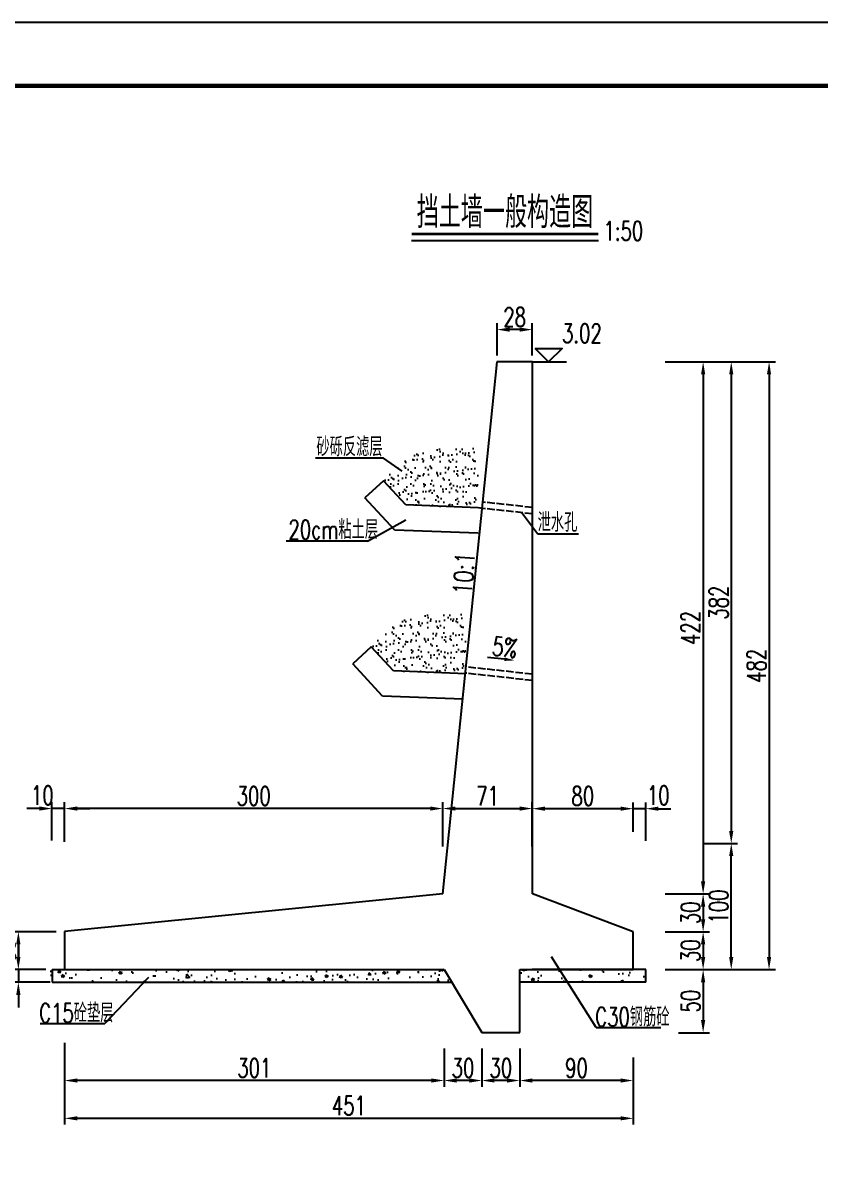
# Model space of a CAD drawing. Header units: millimetres. Extents: x -51 to 12129, y -1309 to -715.
# Drawn here: x 10607.8 to 10734.3, y -894.5 to -714.7 of the extents above; entities that cross this region are included whole.
import ezdxf
from ezdxf.enums import TextEntityAlignment as Align

# ---------------------------------------------------------------- set-up
doc = ezdxf.new("R2010")
doc.units = ezdxf.units.MM
doc.header["$LTSCALE"] = 0.25
doc.linetypes.add('ACAD_ISO02W100', pattern=[15, 12, -3])
for name, color, linetype in [('lk', 1, 'Continuous'), ('图框', 7, 'Continuous'), ('填充', 8, 'Continuous'), ('文字', 7, 'Continuous'), ('标注', 4, 'Continuous'), ('次轮廓线', 7, 'Continuous'), ('虚线', 2, 'ACAD_ISO02W100'), ('钢筋', 6, 'Continuous')]:
    doc.layers.add(name, color=color, linetype=linetype)
doc.styles.get("Standard").update_dxf_attribs({"font": 'simplex1.shx', "width": 0.7, "bigfont": 'hztxt.shx'})
doc.styles.add('XGsz', font='simplex1.shx', dxfattribs={"width": 0.8, "bigfont": 'hztxt.shx'})
doc.dimstyles.new('比例1：50', dxfattribs={"dimscale": 0, "dimtxt": 3, "dimasz": 2, "dimexe": 1, "dimexo": 1, "dimgap": 0.5, "dimtad": 1, "dimdec": 1, "dimlfac": 5, "dimzin": 13, "dimdsep": 46, "dimtxsty": 'Standard', "dimcen": -1, "dimclrd": 256, "dimclre": 256, "dimclrt": 7, "dimaunit": 1, "dimadec": 3, "dimazin": 0, "dimtfac": 0.0005, "dimtdec": 1, "dimtix": 1, "dimtmove": 2, "dimatfit": 3, "dimfxl": 0, "dimtolj": 1, "dimtzin": 13, "dimarcsym": 0})

# ---------------------------------------------------------------- blocks, each defined once
blk = doc.blocks.new('*D1978')
at = {"layer": 'Defpoints', "color": 0}
for p in [(10700.52, -768.46), (10700.52, -864.86), (10726.19, -864.86)]:
    blk.add_point(p, dxfattribs=at)
at = {"layer": '标注', "lineweight": -2}
for p, q in [((10720.19, -768.46), (10727.19, -768.46)), ((10726.19, -770.46), (10726.19, -862.86)), ((10720.19, -864.86), (10727.19, -864.86))]:
    blk.add_line(p, q, dxfattribs=at)
at = {"layer": '标注'}
for points in [[(10725.85, -770.46), (10726.52, -770.46), (10726.19, -768.46)], [(10725.85, -862.86), (10726.52, -862.86), (10726.19, -864.86)]]:
    blk.add_solid(points, dxfattribs=at)
at = {"layer": '标注', "color": 7, "insert": (10724.19, -816.66), "char_height": 3, "attachment_point": 5, "rotation": 90}
blk.add_mtext('\\A1;482', dxfattribs=at)
blk = doc.blocks.new('*D1979')
at = {"layer": 'Defpoints', "color": 0}
for p in [(10686.63, -877.79), (10704.63, -877.79), (10686.63, -882.45)]:
    blk.add_point(p, dxfattribs=at)
at = {"layer": '标注', "lineweight": -2}
for p, q in [((10686.63, -878.79), (10686.63, -883.45)), ((10704.63, -878.79), (10704.63, -883.45)), ((10702.63, -882.45), (10688.63, -882.45))]:
    blk.add_line(p, q, dxfattribs=at)
at = {"layer": '标注'}
for points in [[(10688.63, -882.12), (10688.63, -882.78), (10686.63, -882.45)], [(10702.63, -882.12), (10702.63, -882.78), (10704.63, -882.45)]]:
    blk.add_solid(points, dxfattribs=at)
at = {"layer": '标注', "color": 7, "insert": (10695.63, -880.45), "char_height": 3, "attachment_point": 5}
blk.add_mtext('\\A1;90', dxfattribs=at)
blk = doc.blocks.new('*D1980')
at = {"layer": 'Defpoints', "color": 0}
for p in [(10688.63, -839.33), (10704.63, -844.01), (10688.63, -852.86)]:
    blk.add_point(p, dxfattribs=at)
at = {"layer": '标注', "lineweight": -2}
for p, q in [((10688.63, -845.33), (10688.63, -838.33)), ((10702.63, -839.33), (10690.63, -839.33)), ((10704.63, -843.01), (10704.63, -838.33))]:
    blk.add_line(p, q, dxfattribs=at)
at = {"layer": '标注'}
for points in [[(10690.63, -839), (10690.63, -839.66), (10688.63, -839.33)], [(10702.63, -839), (10702.63, -839.66), (10704.63, -839.33)]]:
    blk.add_solid(points, dxfattribs=at)
at = {"layer": '标注', "color": 7, "insert": (10696.63, -837.33), "char_height": 3, "attachment_point": 5}
blk.add_mtext('\\A1;80', dxfattribs=at)
blk = doc.blocks.new('*D1981')
at = {"layer": 'Defpoints', "color": 0}
for p in [(10614.43, -862.81), (10704.63, -862.83), (10614.43, -888.45)]:
    blk.add_point(p, dxfattribs=at)
at = {"layer": '标注', "lineweight": -2}
for p, q in [((10614.43, -882.45), (10614.43, -889.45)), ((10704.63, -882.45), (10704.63, -889.45)), ((10702.63, -888.45), (10616.43, -888.45))]:
    blk.add_line(p, q, dxfattribs=at)
at = {"layer": '标注'}
for points in [[(10616.43, -888.12), (10616.43, -888.78), (10614.43, -888.45)], [(10702.63, -888.12), (10702.63, -888.78), (10704.63, -888.45)]]:
    blk.add_solid(points, dxfattribs=at)
at = {"layer": '标注', "color": 7, "insert": (10659.53, -886.45), "char_height": 3, "attachment_point": 5}
blk.add_mtext('\\A1;451', dxfattribs=at)
blk = doc.blocks.new('*D1982')
at = {"layer": 'Defpoints', "color": 0}
for p in [(10714.73, -844.86), (10720.19, -844.86), (10714.73, -864.86)]:
    blk.add_point(p, dxfattribs=at)
at = {"layer": '标注', "lineweight": -2}
for p, q in [((10715.73, -844.86), (10721.19, -844.86)), ((10720.19, -862.86), (10720.19, -846.86)), ((10715.73, -864.86), (10721.19, -864.86))]:
    blk.add_line(p, q, dxfattribs=at)
at = {"layer": '标注'}
for points in [[(10719.85, -846.86), (10720.52, -846.86), (10720.19, -844.86)], [(10719.85, -862.86), (10720.52, -862.86), (10720.19, -864.86)]]:
    blk.add_solid(points, dxfattribs=at)
at = {"layer": '标注', "color": 7, "insert": (10718.19, -854.86), "char_height": 3, "attachment_point": 5, "rotation": 90}
blk.add_mtext('\\A1;100', dxfattribs=at)
blk = doc.blocks.new('*D1983')
at = {"layer": 'Defpoints', "color": 0}
for p in [(10701.92, -768.46), (10707.93, -852.86), (10715.73, -852.86)]:
    blk.add_point(p, dxfattribs=at)
at = {"layer": '标注', "lineweight": -2}
for p, q in [((10709.73, -768.46), (10716.73, -768.46)), ((10715.73, -770.46), (10715.73, -850.86)), ((10709.73, -852.86), (10716.73, -852.86))]:
    blk.add_line(p, q, dxfattribs=at)
at = {"layer": '标注'}
for points in [[(10715.39, -770.46), (10716.06, -770.46), (10715.73, -768.46)], [(10715.39, -850.86), (10716.06, -850.86), (10715.73, -852.86)]]:
    blk.add_solid(points, dxfattribs=at)
at = {"layer": '标注', "color": 7, "insert": (10713.73, -810.66), "char_height": 3, "attachment_point": 5, "rotation": 90}
blk.add_mtext('\\A1;422', dxfattribs=at)
blk = doc.blocks.new('*D1984')
at = {"layer": 'Defpoints', "color": 0}
for p in [(10704.63, -858.86), (10704.63, -864.86), (10715.73, -864.86)]:
    blk.add_point(p, dxfattribs=at)
at = {"layer": '标注', "lineweight": -2}
for p, q in [((10709.73, -858.86), (10716.73, -858.86)), ((10715.73, -860.86), (10715.73, -862.86)), ((10709.73, -864.86), (10716.73, -864.86))]:
    blk.add_line(p, q, dxfattribs=at)
at = {"layer": '标注'}
for points in [[(10715.39, -860.86), (10716.06, -860.86), (10715.73, -858.86)], [(10715.39, -862.86), (10716.06, -862.86), (10715.73, -864.86)]]:
    blk.add_solid(points, dxfattribs=at)
at = {"layer": '标注', "color": 7, "insert": (10713.73, -861.86), "char_height": 3, "attachment_point": 5, "rotation": 90}
blk.add_mtext('\\A1;30', dxfattribs=at)
blk = doc.blocks.new('*D1985')
at = {"layer": 'Defpoints', "color": 0}
for p in [(10710.83, -864.86), (10710.83, -874.86), (10715.73, -874.86)]:
    blk.add_point(p, dxfattribs=at)
at = {"layer": '标注', "lineweight": -2}
for p, q in [((10711.83, -864.86), (10716.73, -864.86)), ((10715.73, -866.86), (10715.73, -872.86)), ((10711.83, -874.86), (10716.73, -874.86))]:
    blk.add_line(p, q, dxfattribs=at)
at = {"layer": '标注'}
for points in [[(10715.39, -866.86), (10716.06, -866.86), (10715.73, -864.86)], [(10715.39, -872.86), (10716.06, -872.86), (10715.73, -874.86)]]:
    blk.add_solid(points, dxfattribs=at)
at = {"layer": '标注', "color": 7, "insert": (10713.73, -869.86), "char_height": 3, "attachment_point": 5, "rotation": 90}
blk.add_mtext('\\A1;50', dxfattribs=at)
blk = doc.blocks.new('*D1986')
at = {"layer": 'Defpoints', "color": 0}
for p in [(10688.63, -852.86), (10704.63, -858.86), (10715.73, -858.86)]:
    blk.add_point(p, dxfattribs=at)
at = {"layer": '标注', "lineweight": -2}
for p, q in [((10709.73, -852.86), (10716.73, -852.86)), ((10715.73, -854.86), (10715.73, -856.86)), ((10709.73, -858.86), (10716.73, -858.86))]:
    blk.add_line(p, q, dxfattribs=at)
at = {"layer": '标注'}
for points in [[(10715.39, -854.86), (10716.06, -854.86), (10715.73, -852.86)], [(10715.39, -856.86), (10716.06, -856.86), (10715.73, -858.86)]]:
    blk.add_solid(points, dxfattribs=at)
at = {"layer": '标注', "color": 7, "insert": (10713.73, -855.86), "char_height": 3, "attachment_point": 5, "rotation": 90}
blk.add_mtext('\\A1;30', dxfattribs=at)
blk = doc.blocks.new('*D1987')
at = {"layer": 'Defpoints', "color": 0}
for p in [(10614.43, -839.31), (10674.43, -844.88), (10614.43, -845.57)]:
    blk.add_point(p, dxfattribs=at)
at = {"layer": '标注', "lineweight": -2}
for p, q in [((10614.43, -844.57), (10614.43, -838.31)), ((10672.43, -839.31), (10616.43, -839.31)), ((10674.43, -843.88), (10674.43, -838.31))]:
    blk.add_line(p, q, dxfattribs=at)
at = {"layer": '标注'}
for points in [[(10616.43, -838.98), (10616.43, -839.64), (10614.43, -839.31)], [(10672.43, -838.98), (10672.43, -839.64), (10674.43, -839.31)]]:
    blk.add_solid(points, dxfattribs=at)
at = {"layer": '标注', "color": 7, "insert": (10644.43, -837.31), "char_height": 3, "attachment_point": 5}
blk.add_mtext('\\A1;300', dxfattribs=at)
blk = doc.blocks.new('*D1988')
at = {"layer": 'Defpoints', "color": 0}
for p in [(10614.43, -864.84), (10674.63, -876.39), (10614.43, -882.45)]:
    blk.add_point(p, dxfattribs=at)
at = {"layer": '标注', "lineweight": -2}
for p, q in [((10614.43, -876.45), (10614.43, -883.45)), ((10674.63, -877.39), (10674.63, -883.45)), ((10672.63, -882.45), (10616.43, -882.45))]:
    blk.add_line(p, q, dxfattribs=at)
at = {"layer": '标注'}
for points in [[(10616.43, -882.12), (10616.43, -882.78), (10614.43, -882.45)], [(10672.63, -882.12), (10672.63, -882.78), (10674.63, -882.45)]]:
    blk.add_solid(points, dxfattribs=at)
at = {"layer": '标注', "color": 7, "insert": (10644.53, -880.45), "char_height": 3, "attachment_point": 5}
blk.add_mtext('\\A1;301', dxfattribs=at)
blk = doc.blocks.new('*D1989')
at = {"layer": 'Defpoints', "color": 0}
for p in [(10680.63, -876.35), (10686.63, -876.35), (10680.63, -882.45)]:
    blk.add_point(p, dxfattribs=at)
at = {"layer": '标注', "lineweight": -2}
for p, q in [((10680.63, -877.35), (10680.63, -883.45)), ((10686.63, -877.35), (10686.63, -883.45)), ((10684.63, -882.45), (10682.63, -882.45))]:
    blk.add_line(p, q, dxfattribs=at)
at = {"layer": '标注'}
for points in [[(10682.63, -882.12), (10682.63, -882.78), (10680.63, -882.45)], [(10684.63, -882.12), (10684.63, -882.78), (10686.63, -882.45)]]:
    blk.add_solid(points, dxfattribs=at)
at = {"layer": '标注', "color": 7, "insert": (10683.63, -880.45), "char_height": 3, "attachment_point": 5}
blk.add_mtext('\\A1;30', dxfattribs=at)
blk = doc.blocks.new('*D1990')
at = {"layer": 'Defpoints', "color": 0}
for p in [(10674.63, -877.3), (10680.63, -876.35), (10674.63, -882.45)]:
    blk.add_point(p, dxfattribs=at)
at = {"layer": '标注', "lineweight": -2}
for p, q in [((10680.63, -877.35), (10680.63, -883.45)), ((10674.63, -878.3), (10674.63, -883.45)), ((10678.63, -882.45), (10676.63, -882.45))]:
    blk.add_line(p, q, dxfattribs=at)
at = {"layer": '标注'}
for points in [[(10676.63, -882.12), (10676.63, -882.78), (10674.63, -882.45)], [(10678.63, -882.12), (10678.63, -882.78), (10680.63, -882.45)]]:
    blk.add_solid(points, dxfattribs=at)
at = {"layer": '标注', "color": 7, "insert": (10677.63, -880.45), "char_height": 3, "attachment_point": 5}
blk.add_mtext('\\A1;30', dxfattribs=at)
blk = doc.blocks.new('*D2109')
at = {"layer": 'Defpoints', "color": 0}
for p in [(10614.43, -858.84), (10607.1, -864.86), (10612.43, -864.86)]:
    blk.add_point(p, dxfattribs=at)
at = {"layer": '标注', "lineweight": -2}
for p, q in [((10613.1, -858.84), (10606.1, -858.84)), ((10607.1, -860.84), (10607.1, -862.86)), ((10611.43, -864.86), (10606.1, -864.86))]:
    blk.add_line(p, q, dxfattribs=at)
at = {"layer": '标注'}
for points in [[(10606.76, -860.84), (10607.43, -860.84), (10607.1, -858.84)], [(10606.76, -862.86), (10607.43, -862.86), (10607.1, -864.86)]]:
    blk.add_solid(points, dxfattribs=at)
at = {"layer": '标注', "color": 7, "insert": (10605.1, -861.85), "char_height": 3, "attachment_point": 5, "rotation": 90}
blk.add_mtext('\\A1;30', dxfattribs=at)
blk = doc.blocks.new('*D1991')
at = {"layer": 'Defpoints', "color": 0}
for p in [(10701.92, -768.46), (10715.28, -844.86), (10720.19, -844.86)]:
    blk.add_point(p, dxfattribs=at)
at = {"layer": '标注', "lineweight": -2}
for p, q in [((10714.19, -768.46), (10721.19, -768.46)), ((10720.19, -770.46), (10720.19, -842.86)), ((10716.28, -844.86), (10721.19, -844.86))]:
    blk.add_line(p, q, dxfattribs=at)
at = {"layer": '标注'}
for points in [[(10719.85, -770.46), (10720.52, -770.46), (10720.19, -768.46)], [(10719.85, -842.86), (10720.52, -842.86), (10720.19, -844.86)]]:
    blk.add_solid(points, dxfattribs=at)
at = {"layer": '标注', "color": 7, "insert": (10718.19, -806.66), "char_height": 3, "attachment_point": 5, "rotation": 90}
blk.add_mtext('\\A1;382', dxfattribs=at)
blk = doc.blocks.new('*D1992')
at = {"layer": 'Defpoints', "color": 0}
for p in [(10704.63, -839.33), (10704.63, -842.9), (10706.63, -845.44)]:
    blk.add_point(p, dxfattribs=at)
at = {"layer": '标注', "lineweight": -2}
for p, q in [((10702.63, -839.33), (10700.63, -839.33)), ((10704.63, -841.9), (10704.63, -838.33)), ((10706.63, -839.33), (10704.63, -839.33)), ((10706.63, -844.44), (10706.63, -838.33)), ((10708.63, -839.33), (10710.63, -839.33))]:
    blk.add_line(p, q, dxfattribs=at)
at = {"layer": '标注'}
for points in [[(10702.63, -839), (10702.63, -839.66), (10704.63, -839.33)], [(10708.63, -839), (10708.63, -839.66), (10706.63, -839.33)]]:
    blk.add_solid(points, dxfattribs=at)
at = {"layer": '标注', "color": 7, "insert": (10708.61, -837.23), "char_height": 3, "attachment_point": 5}
blk.add_mtext('\\A1;10', dxfattribs=at)
blk = doc.blocks.new('*D1993')
at = {"layer": 'Defpoints', "color": 0}
for p in [(10612.43, -839.31), (10612.43, -845.4), (10614.43, -845.41)]:
    blk.add_point(p, dxfattribs=at)
at = {"layer": '标注', "lineweight": -2}
for p, q in [((10610.43, -839.31), (10608.43, -839.31)), ((10612.43, -844.4), (10612.43, -838.31)), ((10614.43, -839.31), (10612.43, -839.31)), ((10614.43, -844.41), (10614.43, -838.31)), ((10616.43, -839.31), (10618.43, -839.31))]:
    blk.add_line(p, q, dxfattribs=at)
at = {"layer": '标注'}
for points in [[(10610.43, -838.98), (10610.43, -839.64), (10612.43, -839.31)], [(10616.43, -838.98), (10616.43, -839.64), (10614.43, -839.31)]]:
    blk.add_solid(points, dxfattribs=at)
at = {"layer": '标注', "color": 7, "insert": (10610.9, -837.21), "char_height": 3, "attachment_point": 5}
blk.add_mtext('\\A1;10', dxfattribs=at)
blk = doc.blocks.new('*D1994')
at = {"layer": 'Defpoints', "color": 0}
for p in [(10683.03, -763.34), (10683.03, -768.46), (10688.63, -768.46)]:
    blk.add_point(p, dxfattribs=at)
at = {"layer": '标注', "lineweight": -2}
for p, q in [((10683.03, -767.46), (10683.03, -762.34)), ((10688.63, -767.46), (10688.63, -762.34)), ((10686.63, -763.34), (10685.03, -763.34))]:
    blk.add_line(p, q, dxfattribs=at)
at = {"layer": '标注'}
for points in [[(10685.03, -763.01), (10685.03, -763.67), (10683.03, -763.34)], [(10686.63, -763.01), (10686.63, -763.67), (10688.63, -763.34)]]:
    blk.add_solid(points, dxfattribs=at)
at = {"layer": '标注', "color": 7, "insert": (10685.83, -761.34), "char_height": 3, "attachment_point": 5}
blk.add_mtext('\\A1;28', dxfattribs=at)
blk = doc.blocks.new('*D1995')
at = {"layer": 'Defpoints', "color": 0}
for p in [(10612.43, -864.86), (10607.1, -866.86), (10613.16, -866.86)]:
    blk.add_point(p, dxfattribs=at)
at = {"layer": '标注', "lineweight": -2}
for p, q in [((10607.1, -862.86), (10607.1, -860.86)), ((10611.43, -864.86), (10606.1, -864.86)), ((10607.1, -864.86), (10607.1, -866.86)), ((10612.16, -866.86), (10606.1, -866.86)), ((10607.1, -868.86), (10607.1, -870.86))]:
    blk.add_line(p, q, dxfattribs=at)
at = {"layer": '标注'}
for points in [[(10606.76, -862.86), (10607.43, -862.86), (10607.1, -864.86)], [(10606.76, -868.86), (10607.43, -868.86), (10607.1, -866.86)]]:
    blk.add_solid(points, dxfattribs=at)
at = {"layer": '标注', "color": 7, "insert": (10603.97, -869.42), "char_height": 3, "attachment_point": 5, "rotation": 90}
blk.add_mtext('\\A1;10', dxfattribs=at)
blk = doc.blocks.new('A$C54C94406')
at = {"layer": '填充'}
h = blk.add_hatch(dxfattribs=at)
h.set_pattern_fill('AR-SAND', color=256, scale=0.02, style=0)
h.set_pattern_definition([(37.5, (-106.2908, -100.8475), (-0.0320006, 0.9788265), [0, -0.77216, 0, -0.8636, 0, -0.8255]), (7.5, (-106.2908, -100.8475), (0.899047, 1.43365), [0, -0.41656, 0, -0.69596, 0, -0.2667]), (327.5, (-106.9157, -100.8475), (1.581985, 0.0028744), [0, -0.254, 0, -0.9144, 0, -1.1938]), (317.5, (-106.9157, -100.8475), (1.527113, 0.445859), [0, -0.127, 0, -0.59944, 0, -0.6858])])
edge = h.paths.add_edge_path()
edge.add_spline(control_points=[(-6.5, -6.845), (-8.511, -6.624), (-11.144, -6.866), (-12.8, -8.05)], knot_values=[0, 0, 0, 0, 6.068525, 6.068525, 6.068525, 6.068525], degree=3, periodic=0)
edge.add_spline(control_points=[(-12.8, -8.05), (-13.31, -8.415), (-13.727, -8.868), (-14.006, -9.426)], knot_values=[6.068525, 6.068525, 6.068525, 6.068525, 7.936842, 7.936842, 7.936842, 7.936842], degree=3, periodic=0)
edge.add_line((-14.006, -9.426), (-12.233, -11.338))
edge.add_line((-12.233, -11.338), (-6.5, -11.582))
edge.add_line((-6.5, -11.582), (-6.5, -6.845))
h = blk.add_hatch(dxfattribs=at)
h.set_pattern_fill('AR-SAND', color=256, scale=0.02, style=0)
h.set_pattern_definition([(37.5, (-107.263, -114.0146), (-0.0320006, 0.9788265), [0, -0.77216, 0, -0.8636, 0, -0.8255]), (7.5, (-107.263, -114.0146), (0.899047, 1.43365), [0, -0.41656, 0, -0.69596, 0, -0.2667]), (327.5, (-107.8879, -114.0146), (1.581985, 0.0028744), [0, -0.254, 0, -0.9144, 0, -1.1938]), (317.5, (-107.8879, -114.0146), (1.527113, 0.445859), [0, -0.127, 0, -0.59944, 0, -0.6858])])
edge = h.paths.add_edge_path()
edge.add_spline(control_points=[(-7.472, -20.012), (-9.483, -19.791), (-12.116, -20.033), (-13.772, -21.217)], knot_values=[0, 0, 0, 0, 6.068525, 6.068525, 6.068525, 6.068525], degree=3, periodic=0)
edge.add_spline(control_points=[(-13.772, -21.217), (-14.282, -21.582), (-14.7, -22.036), (-14.978, -22.593)], knot_values=[6.068525, 6.068525, 6.068525, 6.068525, 7.936842, 7.936842, 7.936842, 7.936842], degree=3, periodic=0)
edge.add_line((-14.978, -22.593), (-13.205, -24.505))
edge.add_line((-13.205, -24.505), (-7.472, -24.749))
edge.add_line((-7.472, -24.749), (-7.472, -20.012))
at = {"ltscale": 2}
for p, q in [((-14.006, -9.426), (-15.473, -10.785)), ((-12.233, -11.338), (-14.006, -9.426)), ((-13.102, -13.336), (-15.473, -10.785)), ((-6.5, -11.582), (-12.233, -11.338)), ((-6.5, -13.583), (-13.102, -13.336)), ((-14.978, -22.593), (-16.445, -23.952)), ((-13.205, -24.505), (-14.978, -22.593)), ((-14.074, -26.503), (-16.445, -23.952)), ((-7.472, -24.749), (-13.205, -24.505)), ((-7.672, -26.742), (-14.074, -26.503))]:
    blk.add_line(p, q, dxfattribs=at)
at = {"layer": '标注'}
for p, q in [((-14, -7.634), (-19.391, -7.634)), ((-12.51, -8.68), (-14, -7.634)), ((-15.274, -14.215), (-12.233, -12.529)), ((-15.274, -14.215), (-21.716, -14.215)), ((-1.785, -13.633), (1.463, -13.633)), ((-4.399, -23.586), (-5.748, -23.438))]:
    blk.add_line(p, q, dxfattribs=at)
blk.add_solid([(-4.414, -23.721), (-3.587, -23.675), (-4.384, -23.451)], dxfattribs=at)
at = {"layer": '虚线', "ltscale": 0.2}
for p, q in [((-2.196, -12.054), (-6.5, -11.582)), ((-2.196, -11.551), (-6.109, -11.122)), ((-2.196, -24.771), (-7.417, -24.199)), ((-2.186, -25.275), (-7.467, -24.696))]:
    blk.add_line(p, q, dxfattribs=at)
at = {"layer": '文字', "width": 0.7}
for s, p in [('砂砾反滤层', (-19.324, -7.488)), ('20cm粘土层', (-21.545, -14.051)), ('泄水孔', (-1.775, -13.48))]:
    blk.add_text(s, height=1.5, dxfattribs=at).set_placement(p)
blk.add_text('5%%%', height=1.5, rotation=353.36844, dxfattribs=at).set_placement((-5.436, -23.267))
blk = doc.blocks.new('*D2110')
at = {"layer": 'Defpoints', "color": 0}
for p in [(10688.63, -839.31), (10674.43, -852.84), (10688.63, -852.86)]:
    blk.add_point(p, dxfattribs=at)
at = {"layer": '标注', "lineweight": -2}
for p, q in [((10674.43, -845.31), (10674.43, -838.31)), ((10676.43, -839.31), (10686.63, -839.31)), ((10688.63, -845.31), (10688.63, -838.31))]:
    blk.add_line(p, q, dxfattribs=at)
at = {"layer": '标注'}
for points in [[(10676.43, -838.98), (10676.43, -839.64), (10674.43, -839.31)], [(10686.63, -838.98), (10686.63, -839.64), (10688.63, -839.31)]]:
    blk.add_solid(points, dxfattribs=at)
at = {"layer": '标注', "color": 7, "insert": (10681.53, -837.31), "char_height": 3, "attachment_point": 5}
blk.add_mtext('\\A1;71', dxfattribs=at)
blk = doc.blocks.new('123')
at = {"layer": '图框', "color": 2}
blk.add_lwpolyline([(369.33, -1011.65), (369.33, -714.65), (-50.67, -714.65), (-50.67, -1011.65)], close=True, dxfattribs=at)

msp = doc.modelspace()

# ---------------------------------------------------------------- hatches: boundary and pattern name
at = {"layer": '钢筋'}
h = msp.add_hatch(dxfattribs=at)
h.set_pattern_fill('AR-CONC', color=8, scale=0.025, style=0)
h.set_pattern_definition([(130, (10361.884, -2522.732), (-4.554617, -0.398477), [0.47625, -5.23875]), (185, (10361.884, -2522.732), (0.881071, 4.776416), [0.381, -4.191]), (79.549, (10361.5046, -2522.7652), (-3.673563, 4.377917), [0.40475, -4.45225]), (133.8158, (10361.884, -2521.462), (-6.776976, -1.051058), [0.714375, -7.858125]), (83.3644, (10361.3194, -2521.5496), (-5.935106, 6.18564), [0.607125, -6.678375]), (188.816, (10361.884, -2521.462), (-5.935115, 6.185628), [0.5715, -6.2865]), (159, (10361.249, -2521.7795), (-3.790372, -2.556638), [0.47625, -5.23875]), (214, (10361.249, -2521.7795), (-1.545051, 4.604699), [0.381, -4.191]), (108.5486, (10360.9333, -2521.9926), (-5.335412, 2.048071), [0.40475, -4.45225]), (142.5, (10361.8841, -2522.732), (-0.0772151, 2.113876), [0, -4.1402, 0, -4.2545, 0, -4.206875]), (172.5, (10361.8841, -2522.732), (-1.6704916, 2.5045144), [0, -2.4257, 0, -4.04495, 0, -1.603375]), (212.5, (10363.3002, -2522.732), (-3.3897649, -0.1432186), [0, -1.5875, 0, -4.953, 0, -6.57225]), (222.5, (10363.9352, -2522.732), (-3.7032295, 0.6356623), [0, -2.06375, 0, -3.2893, 0, -4.66725])])
h.paths.add_polyline_path([(10686.63132, -864.85533), (10704.63132, -864.85533), (10706.63132, -864.85533), (10706.63132, -866.85533), (10686.63132, -866.85533)])
h.paths.add_polyline_path([(10612.23197, -864.85533), (10674.63132, -864.85533), (10675.83132, -866.85533), (10612.23197, -866.85533)])

# ---------------------------------------------------------------- linework, layer by layer
at = {"ltscale": 2}
msp.add_line((10688.63427, -768.45533), (10694.05175, -768.45533), dxfattribs=at)
at = {"const_width": 0.7}
msp.add_lwpolyline([(10859.75412, -724.65471), (10479.75412, -724.65471), (10479.75412, -1001.65471), (10859.75412, -1001.65471)], close=True, dxfattribs=at)
at = {"layer": 'lk'}
for p, q in [((10674.43399, -852.83513), (10683.03197, -768.45533)), ((10688.63427, -768.45533), (10683.02657, -768.45533)), ((10688.63427, -852.85644), (10688.63427, -768.45533)), ((10674.43464, -852.83506), (10614.43464, -858.83506)), ((10704.63427, -858.85644), (10688.63427, -852.85644)), ((10614.43464, -858.83506), (10614.43464, -864.83506)), ((10704.63427, -864.85533), (10704.63427, -858.85533)), ((10612.43464, -864.85533), (10674.63132, -864.85533)), ((10612.43464, -864.85533), (10612.43464, -866.85533)), ((10674.63132, -864.85533), (10680.63132, -874.85533)), ((10686.63132, -864.85533), (10704.63132, -864.85533)), ((10686.63132, -874.85533), (10686.63132, -864.85533)), ((10706.63132, -864.85533), (10688.63132, -864.85533)), ((10706.63427, -866.85533), (10706.63427, -864.85533)), ((10612.43464, -866.85533), (10675.83132, -866.85533)), ((10706.63132, -866.85533), (10686.63132, -866.85533)), ((10680.63132, -874.85533), (10686.63132, -874.85533))]:
    msp.add_line(p, q, dxfattribs=at)
at = {"layer": '文字'}
msp.add_line((10669.47109, -749.18008), (10699.10494, -749.18008), dxfattribs=at)
at = {"layer": '文字', "const_width": 0.4}
msp.add_lwpolyline([(10669.47109, -748.18008), (10699.10494, -748.18008)], dxfattribs=at)
at = {"layer": '标注'}
for p, q in [((10689.45664, -795.72114), (10686.90135, -792.37277)), ((10698.75314, -874.02675), (10691.65184, -862.85538)), ((10627.7261, -866.0883), (10620.82555, -873.396)), ((10610.54072, -873.396), (10620.82555, -873.396)), ((10698.75314, -874.02675), (10709.03797, -874.02675))]:
    msp.add_line(p, q, dxfattribs=at)
at = {"layer": '次轮廓线'}
msp.add_lwpolyline([(10689.10297, -766.33401), (10693.34561, -766.33401), (10691.22429, -768.45533)], close=True, dxfattribs=at)

# ---------------------------------------------------------------- block references
at = {"layer": '标注'}
msp.add_blockref('123', (10500, 0), dxfattribs=at)
at = {"layer": '标注', "xscale": 2, "yscale": 2, "zscale": 2}
msp.add_blockref('A$C54C94406', (10693.02657, -768.45533), dxfattribs=at)

# ---------------------------------------------------------------- texts
at = {"layer": '文字', "width": 0.7}
for s, height, p in [('挡土墙一般构造图', 5, (10684.28818, -744.7457)), ('1:50', 3, (10703.0744, -747.68008))]:
    msp.add_text(s, height=height, dxfattribs=at).set_placement(p, align=Align.MIDDLE_CENTER)
msp.add_text('3.02', height=3, dxfattribs=at).set_placement((10693.34561, -766.33401), align=Align.BOTTOM_LEFT)
at = {"layer": '文字', "style": 'XGsz', "width": 0.75}
msp.add_text('10:1', height=3, rotation=86.1294611, dxfattribs=at).set_placement((10679.04148, -805.47969))
at = {"layer": '文字', "width": 0.7}
for s, p in [('C15砼垫层', (10610.40185, -873.22245)), ('C30钢筋砼', (10698.61427, -873.85319))]:
    msp.add_text(s, height=3, dxfattribs=at).set_placement(p)

# ---------------------------------------------------------------- dimensions: what is measured, and where the dimension line sits
at = {"layer": '标注'}
for base, p1, p2, angle, picture, middle in [((10683.02657, -763.33872), (10688.63427, -768.45533), (10683.02657, -768.45533), 180, '*D1994', (10685.83042, -761.33872)), ((10726.18731, -864.85533), (10700.52251, -768.45533), (10700.52251, -864.85533), 90, '*D1978', (10724.18731, -816.65533)), ((10715.72581, -852.85533), (10701.91538, -768.45533), (10707.93083, -852.85533), 90, '*D1983', (10713.72581, -810.65533)), ((10720.18731, -844.85533), (10701.91538, -768.45533), (10715.27989, -844.85533), 90, '*D1991', (10718.18731, -806.65533)), ((10614.43464, -839.309), (10674.43464, -844.87735), (10614.43464, -845.56824), 180, '*D1987', (10644.43464, -837.309)), ((10688.63132, -839.32926), (10704.63132, -844.0096), (10688.63132, -852.85533), 180, '*D1980', (10696.63132, -837.32926)), ((10720.18731, -844.85533), (10714.72581, -864.85533), (10714.72581, -844.85533), 90, '*D1982', (10718.18731, -854.85533)), ((10715.72581, -858.85644), (10688.63427, -852.85644), (10704.63427, -858.85644), 90, '*D1986', (10713.72581, -855.85644)), ((10715.72581, -864.85533), (10704.63427, -858.85533), (10704.63132, -864.85533), 90, '*D1984', (10713.72581, -861.85533)), ((10614.43464, -888.44927), (10704.63132, -862.82603), (10614.43464, -862.80576), 180, '*D1981', (10659.53298, -886.44927)), ((10715.72581, -874.85533), (10710.82722, -864.85533), (10710.82722, -874.85533), 90, '*D1985', (10713.72581, -869.85533)), ((10674.63132, -882.44927), (10680.63132, -876.35316), (10674.63132, -877.30326), 180, '*D1990', (10677.63132, -880.44927)), ((10680.63132, -882.44927), (10686.63132, -876.35316), (10680.63132, -876.35316), 180, '*D1989', (10683.63132, -880.44927)), ((10686.63132, -882.44927), (10704.63132, -877.79441), (10686.63132, -877.79441), 180, '*D1979', (10695.63132, -880.44927))]:
    dim = msp.add_linear_dim(base=base, p1=p1, p2=p2, angle=angle, dimstyle='比例1：50', override={"dimscale": 1}, dxfattribs=at)
    dim.commit()
    dim.dimension.update_dxf_attribs({"geometry": picture, "text_midpoint": middle})
for base, p1, p2, angle, picture, middle in [((10612.43464, -839.309), (10614.43464, -845.41269), (10612.43464, -845.40276), 180, '*D1993', (10610.90258, -837.209)), ((10704.63132, -839.32926), (10706.63132, -845.439), (10704.63132, -842.89694), 180, '*D1992', (10708.611, -837.22926)), ((10607.09685, -866.85533), (10612.43464, -864.85533), (10613.16318, -866.85533), 90, '*D1995', (10603.97481, -869.42299))]:
    dim = msp.add_linear_dim(base=base, p1=p1, p2=p2, angle=angle, dimstyle='比例1：50', override={"dimscale": 1}, dxfattribs=at)
    dim.commit()
    dim.dimension.update_dxf_attribs({"geometry": picture, "text_midpoint": middle, "dimtype": 160})
dim = msp.add_linear_dim(base=(10688.63427, -839.309), p1=(10674.43399, -852.83513), p2=(10688.63427, -852.85644), dimstyle='比例1：50', override={"dimscale": 1}, dxfattribs=at)
dim.commit()
dim.dimension.update_dxf_attribs({"geometry": '*D2110', "text_midpoint": (10681.53413, -837.309)})
for base, p1, p2, angle, text, picture, middle in [((10607.09685, -864.85533), (10614.43464, -858.83506), (10612.43464, -864.85533), 90, '30', '*D2109', (10605.09685, -861.8452)), ((10614.43464, -882.44927), (10674.63132, -876.39253), (10614.43464, -864.83506), 180, '301', '*D1988', (10644.53298, -880.44927))]:
    dim = msp.add_linear_dim(base=base, p1=p1, p2=p2, angle=angle, text=text, dimstyle='比例1：50', override={"dimscale": 1}, dxfattribs=at)
    dim.commit()
    dim.dimension.update_dxf_attribs({"geometry": picture, "text_midpoint": middle})

doc.saveas('drawing.dxf')
